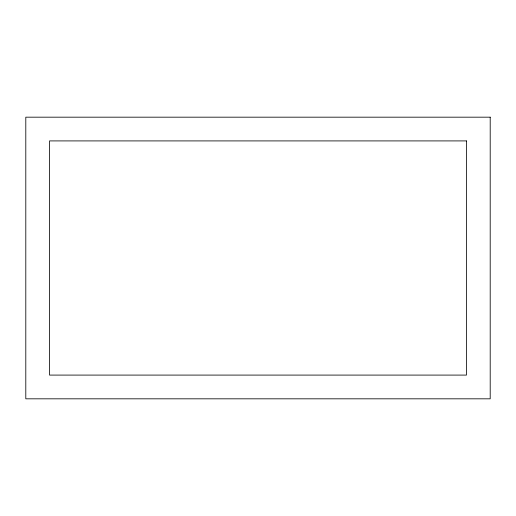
<?xml version="1.0" encoding="UTF-8"?>
<svg xmlns="http://www.w3.org/2000/svg" width="516" height="516" viewBox="0 0 516 516"><rect width="100%" height="100%" fill="white"/><g stroke="black" fill="none" stroke-linecap="round" stroke-linejoin="round"><path stroke-width="0.77" d="M490.2 117.177L25.8 117.177L25.8 398.823L490.2 398.823L490.2 117.177M466.464 140.913L49.536 140.913L49.536 375.087L466.464 375.087L466.464 140.913"/></g></svg>
